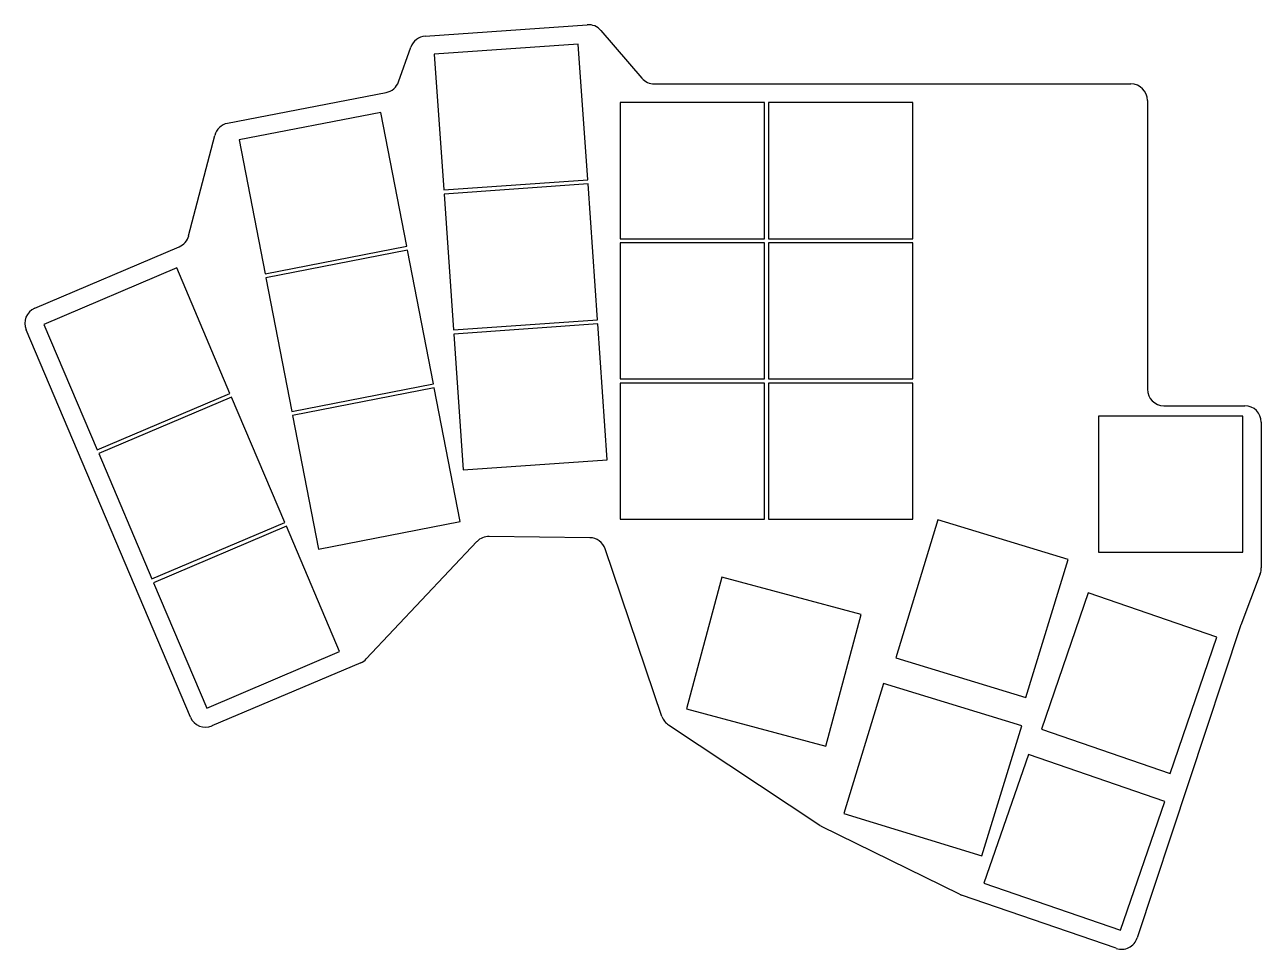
# Model space of a CAD drawing. Header units: millimetres. Extents: x 51 to 201, y -224 to -112.
import ezdxf

# ---------------------------------------------------------------- set-up
doc = ezdxf.new("R2010")
doc.units = ezdxf.units.MM

msp = doc.modelspace()

# ---------------------------------------------------------------- linework, layer by layer
for p, q in [((99.81, -113.69), (119.45, -112.32)), ((121.1, -113.01), (126.08, -118.8)), ((96.58, -119.23), (98.06, -115.02)), ((118.36, -114.65), (100.9, -115.87)), ((119.51, -131.11), (118.36, -114.65)), ((100.9, -115.87), (102.05, -132.33)), ((127.6, -119.49), (185.38, -119.49)), ((75.84, -124.26), (95.08, -120.52)), ((140.93, -121.74), (123.43, -121.74)), ((123.43, -121.74), (123.43, -138.24)), ((140.93, -138.24), (140.93, -121.74)), ((158.93, -121.74), (141.43, -121.74)), ((141.43, -121.74), (141.43, -138.24)), ((158.93, -138.24), (158.93, -121.74)), ((187.38, -121.49), (187.38, -156.49)), ((94.42, -122.94), (77.24, -126.28)), ((97.57, -139.14), (94.42, -122.94)), ((71.13, -137.89), (74.29, -125.72)), ((77.24, -126.28), (80.39, -142.48)), ((102.05, -132.33), (119.51, -131.11)), ((119.55, -131.61), (102.09, -132.83)), ((120.7, -148.07), (119.55, -131.61)), ((102.09, -132.83), (103.24, -149.29)), ((52.47, -146.66), (69.98, -139.23)), ((80.39, -142.48), (97.57, -139.14)), ((123.43, -138.24), (140.93, -138.24)), ((140.93, -138.74), (123.43, -138.74)), ((123.43, -138.74), (123.43, -155.24)), ((140.93, -155.24), (140.93, -138.74)), ((141.43, -138.24), (158.93, -138.24)), ((158.93, -138.74), (141.43, -138.74)), ((141.43, -138.74), (141.43, -155.24)), ((158.93, -155.24), (158.93, -138.74)), ((97.67, -139.63), (80.49, -142.97)), ((100.81, -155.83), (97.67, -139.63)), ((69.69, -141.79), (53.58, -148.63)), ((76.14, -156.98), (69.69, -141.79)), ((80.49, -142.97), (83.64, -159.17)), ((103.24, -149.29), (120.7, -148.07)), ((71.34, -196.22), (51.41, -149.28)), ((53.58, -148.63), (60.03, -163.82)), ((120.73, -148.57), (103.27, -149.79)), ((103.27, -149.79), (104.43, -166.25)), ((121.88, -165.03), (120.73, -148.57)), ((83.64, -159.17), (100.81, -155.83)), ((123.43, -155.24), (140.93, -155.24)), ((140.93, -155.74), (123.43, -155.74)), ((123.43, -155.74), (123.43, -172.24)), ((140.93, -172.24), (140.93, -155.74)), ((141.43, -155.24), (158.93, -155.24)), ((158.93, -155.74), (141.43, -155.74)), ((141.43, -155.74), (141.43, -172.24)), ((158.93, -172.24), (158.93, -155.74)), ((60.03, -163.82), (76.14, -156.98)), ((100.91, -156.32), (83.73, -159.66)), ((104.06, -172.52), (100.91, -156.32)), ((76.33, -157.44), (60.23, -164.28)), ((82.78, -172.63), (76.33, -157.44)), ((189.38, -158.49), (199.18, -158.49)), ((83.73, -159.66), (86.88, -175.86)), ((198.93, -159.74), (181.43, -159.74)), ((181.43, -159.74), (181.43, -176.24)), ((198.93, -176.24), (198.93, -159.74)), ((201.18, -160.49), (201.18, -178.13)), ((60.23, -164.28), (66.67, -179.47)), ((104.43, -166.25), (121.88, -165.03)), ((123.43, -172.24), (140.93, -172.24)), ((141.43, -172.24), (158.93, -172.24)), ((161.98, -172.29), (156.86, -189.02)), ((177.76, -177.11), (161.98, -172.29)), ((66.67, -179.47), (82.78, -172.63)), ((82.98, -173.09), (66.87, -179.93)), ((89.42, -188.28), (82.98, -173.09)), ((86.88, -175.86), (104.06, -172.52)), ((106.09, -174.93), (92.66, -189.16)), ((119.76, -174.47), (107.57, -174.31)), ((128.52, -196.14), (121.63, -175.83)), ((181.43, -176.24), (198.93, -176.24)), ((172.64, -193.85), (177.76, -177.11)), ((135.76, -179.26), (131.49, -195.2)), ((152.66, -183.79), (135.76, -179.26)), ((201.05, -178.84), (198.69, -185.07)), ((66.87, -179.93), (73.32, -195.11)), ((180.21, -181.14), (174.52, -197.68)), ((195.81, -186.51), (180.21, -181.14)), ((148.39, -199.73), (152.66, -183.79)), ((198.66, -185.15), (186.14, -222.97)), ((190.12, -203.05), (195.81, -186.51)), ((73.32, -195.11), (89.42, -188.28)), ((91.99, -189.63), (73.96, -197.28)), ((156.86, -189.02), (172.64, -193.85)), ((155.39, -192.13), (150.57, -207.91)), ((172.13, -197.25), (155.39, -192.13)), ((131.49, -195.2), (148.39, -199.73)), ((147.65, -209.33), (129.3, -197.17)), ((167.3, -213.02), (172.13, -197.25)), ((174.52, -197.68), (190.12, -203.05)), ((172.94, -200.73), (167.56, -216.34)), ((189.48, -206.43), (172.94, -200.73)), ((184.11, -222.03), (189.48, -206.43)), ((150.57, -207.91), (167.3, -213.02)), ((164.59, -217.67), (147.87, -209.46)), ((167.56, -216.34), (184.11, -222.03)), ((183.59, -224.23), (164.82, -217.77))]:
    msp.add_line(p, q)
for centre, start, end in [((119.59, -114.31), 40.6941, 94), ((99.95, -115.69), 94, 160.5737), ((94.7, -118.56), 281, 340.5737), ((127.6, -117.49), 220.6941, 270), ((185.38, -121.49), 0, 90), ((76.22, -126.23), 101, 165.4505), ((69.2, -137.38), 293, 345.4505), ((53.26, -148.5), 113, 203), ((189.38, -156.49), 180, 270), ((199.18, -160.49), 0, 90), ((107.55, -176.31), 89.2166, 136.6542), ((119.74, -176.47), 18.7247, 89.2166), ((199.18, -178.13), 339.2851, 0), ((200.56, -185.78), 159.2851, 161.6837), ((91.21, -187.79), 293, 316.6542), ((73.18, -195.44), 203, 293), ((130.41, -195.5), 198.7247, 236.4548), ((148.76, -207.66), 236.4548, 243.828), ((165.47, -215.88), 243.828, 251), ((184.24, -222.34), 251, 341.6837)]:
    msp.add_arc(centre, 2, start, end)

doc.saveas('drawing.dxf')
